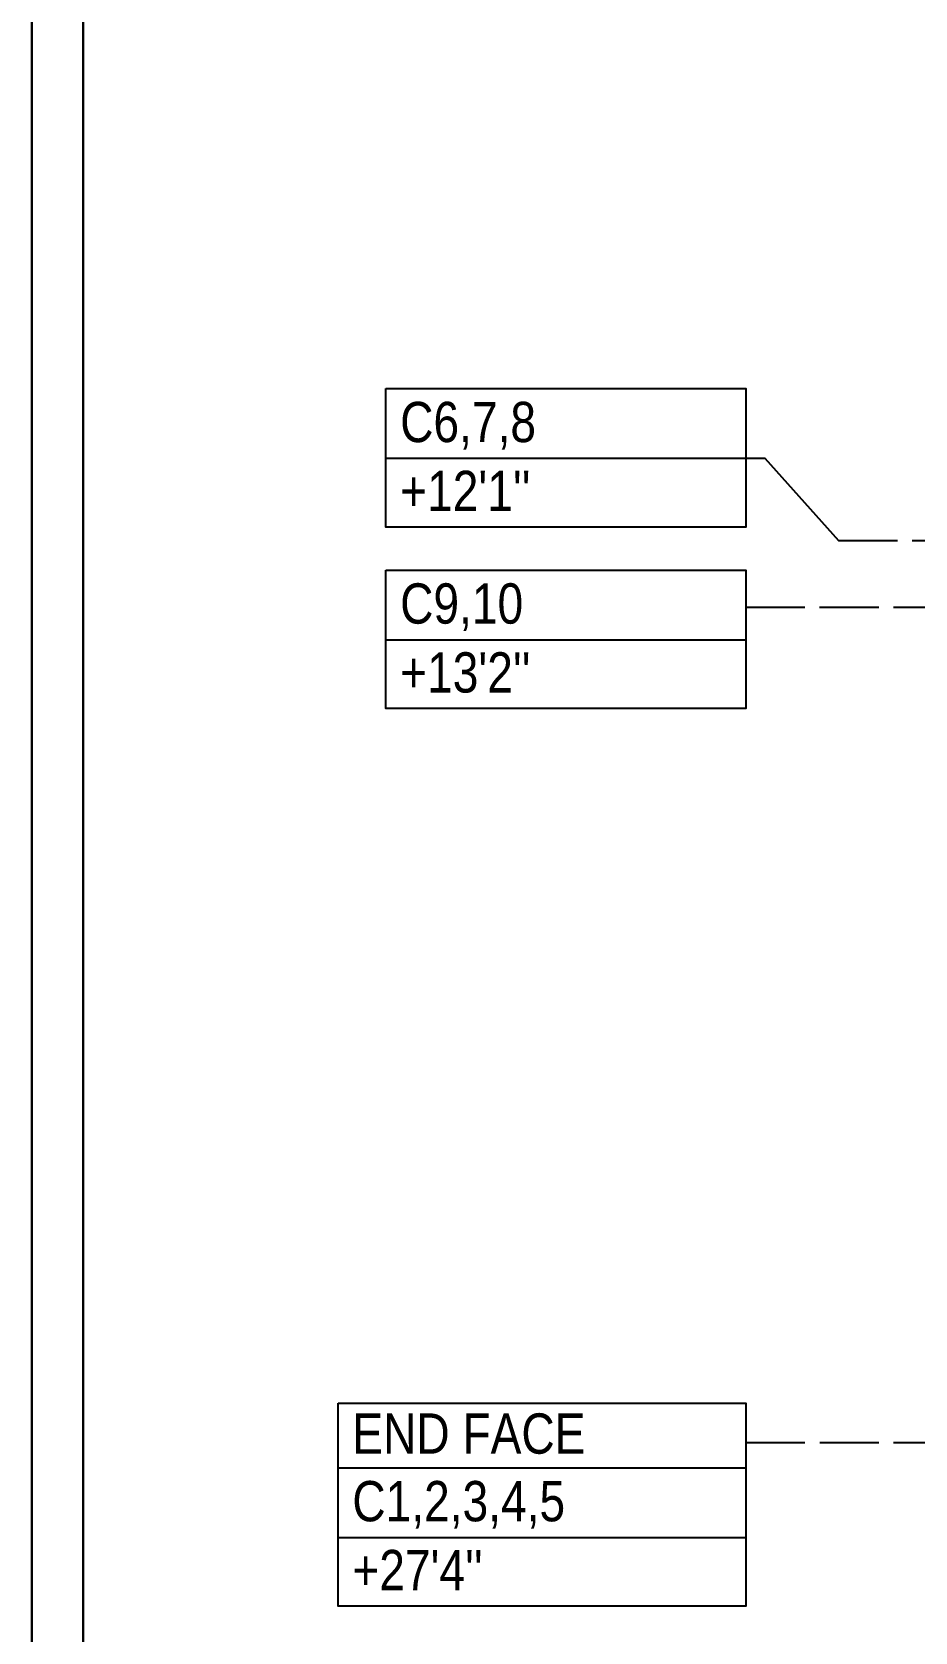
# Model space of a CAD drawing. Header units: inches. Extents: x -9010 to 68966, y 35237 to 36644.
# Drawn here: x -9010.3 to -8831.2, y 35433.5 to 35758 of the extents above; entities that cross this region are included whole.
import ezdxf

# ---------------------------------------------------------------- set-up
doc = ezdxf.new("R2010")
doc.units = ezdxf.units.IN
doc.linetypes.add('ACAD_ISO02W100', pattern=[15, 12, -3])
for name, color, linetype, lineweight in [('0Y-ELEVATION', 166, 'Continuous', 15), ('0Y-WALLS', 23, 'Continuous', 25), ('CE-TEXT', 7, 'Continuous', 0), ('Wall2', 7, 'Continuous', 30)]:
    doc.layers.add(name, color=color, linetype=linetype, lineweight=lineweight)
doc.layers.add('0Y-FURNITURE', color=7, linetype='Continuous', lineweight=9, true_color=0x454545)
doc.styles.add('stylus bt', font='swissck.ttf')

# ---------------------------------------------------------------- blocks, each defined once
blk = doc.blocks.new('a')
at = {"layer": '0Y-ELEVATION'}
blk.add_lwpolyline([(-10933.509, 35843.268), (-10933.509, 35777.188), (-11026.965, 35777.188), (-11026.965, 35843.268)], close=True, dxfattribs=at)
at = {"layer": '0Y-FURNITURE'}
blk.add_lwpolyline([(-11026.965, 35843.268), (-10933.509, 35843.268), (-10933.509, 35776.999), (-11026.965, 35776.999)], close=True, dxfattribs=at)
at = {"layer": '0Y-WALLS', "lineweight": 30}
blk.add_lwpolyline([(-10934.348, 35842.429), (-10934.348, 35778.027), (-11026.126, 35778.027), (-11026.126, 35842.429)], close=True, dxfattribs=at)
at = {"layer": 'Wall2'}
blk.add_lwpolyline([(-11026.965, 35843.268), (-10933.509, 35843.268), (-10933.509, 35777.188), (-11026.965, 35777.188), (-11026.965, 35843.268)], dxfattribs=at)

msp = doc.modelspace()

# ---------------------------------------------------------------- linework, layer by layer
for p, q in [((-8938.49, 35671.57), (-8865.51, 35671.57)), ((-8938.49, 35634.75), (-8865.51, 35634.75)), ((-8948.18, 35466.78), (-8865.5, 35466.78)), ((-8948.18, 35452.65), (-8865.5, 35452.65))]:
    msp.add_line(p, q)
at = {"linetype": 'ACAD_ISO02W100'}
for p, q in [((-8846.71, 35654.88), (-8086.36, 35654.88)), ((-8865.51, 35641.38), (-8086.36, 35641.38)), ((-8865.5, 35471.88), (-8086.36, 35471.88))]:
    msp.add_line(p, q, dxfattribs=at)
for points in [[(-8938.49, 35685.69), (-8865.51, 35685.69), (-8865.51, 35657.59), (-8938.49, 35657.59)], [(-8938.49, 35648.88), (-8865.51, 35648.88), (-8865.51, 35620.78), (-8938.49, 35620.78)], [(-8948.18, 35479.9), (-8865.5, 35479.9), (-8865.5, 35438.67), (-8948.18, 35438.67)]]:
    msp.add_lwpolyline(points, close=True)
msp.add_lwpolyline([(-8865.51, 35671.57), (-8861.6, 35671.57), (-8846.71, 35654.88)])

# ---------------------------------------------------------------- block references
at = {"xscale": 12.345791638378, "yscale": 12.345791638378, "zscale": 12.345791638378, "rotation": 359.9995044211946}
msp.add_blockref('a', (127122.52, -406459.88), dxfattribs=at)

# ---------------------------------------------------------------- texts
at = {"layer": 'CE-TEXT', "ltscale": 0.3, "style": 'stylus bt'}
for s, p in [('C6,7,8', (-8935.59, 35674.84)), ("+12'1''", (-8935.59, 35660.86)), ('C9,10', (-8935.59, 35638.02)), ("+13'2''", (-8935.59, 35624.04)), ('END FACE', (-8945.29, 35469.64)), ('C1,2,3,4,5', (-8945.29, 35455.92)), ("+27'4''", (-8945.29, 35441.94))]:
    msp.add_text(s, height=8.165, rotation=359.9995, dxfattribs=at).set_placement(p)

doc.saveas('drawing.dxf')
